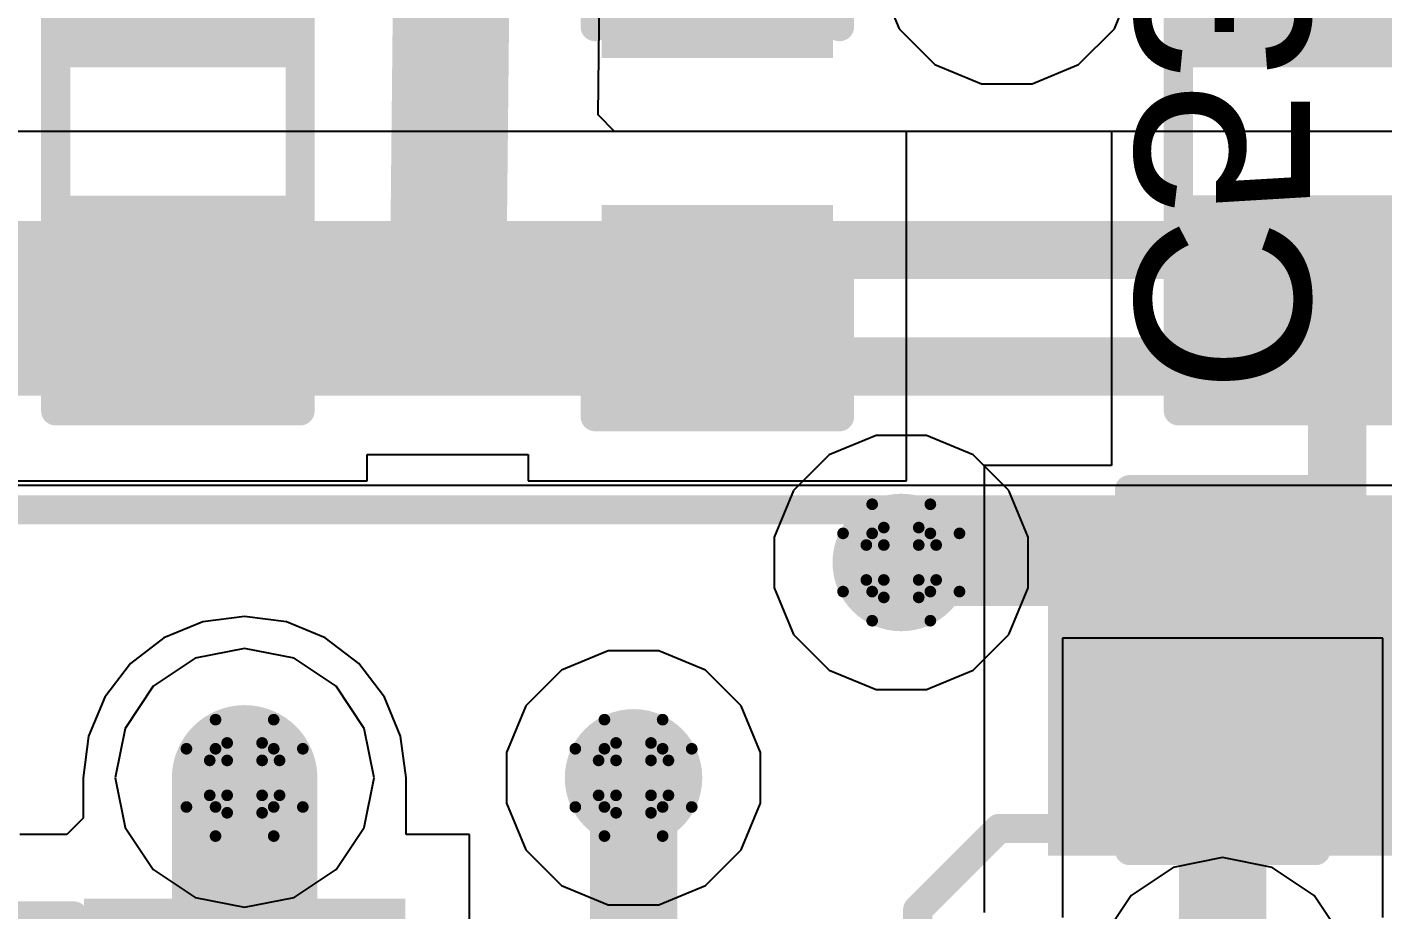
# Model space of a CAD drawing. Header units: inches. Extents: x 0 to 198, y 0 to 199.
# Drawn here: x 3.4268 to 3.6598, y 3.3313 to 3.4829 of the extents above; entities that cross this region are included whole.
import ezdxf

# ---------------------------------------------------------------- set-up
doc = ezdxf.new("R2010")
doc.units = ezdxf.units.IN
doc.header["$MEASUREMENT"] = 0
for name, color, linetype in [('Bottom Layer', 5, 'Continuous'), ('Bottom Overlay', 54, 'Continuous'), ('Bottom Paste', 16, 'Continuous'), ('Bottom Solder', 6, 'Continuous'), ('Drill Drawing', 1, 'Continuous'), ('Layer 1', 16, 'Continuous'), ('Layer 2', 76, 'Continuous'), ('Top Layer', 1, 'Continuous'), ('Top Overlay', 2, 'Continuous'), ('Top Paste', 8, 'Continuous'), ('Top Solder', 216, 'Continuous'), ('Via Holes', 16, 'Continuous')]:
    doc.layers.add(name, color=color, linetype=linetype)
doc.styles.add('Arial', font='', dxfattribs={"height": 0.2})
doc.styles.get('Arial').set_extended_font_data('Arial')

# ---------------------------------------------------------------- blocks, each defined once
blk = doc.blocks.new('48_LQFP__7_7___33')
at = {"layer": 'Top Layer'}
for points in [[(-0.14331, -0.0626), (-0.14331, -0.0752), (-0.19134, -0.0752), (-0.19134, -0.0626)], [(-0.14331, -0.08228), (-0.14331, -0.09488), (-0.19134, -0.09488), (-0.19134, -0.08228)], [(-0.14331, -0.10197), (-0.14331, -0.11457), (-0.19134, -0.11457), (-0.19134, -0.10197)]]:
    blk.add_hatch(color=1, dxfattribs=at).paths.add_polyline_path(points)
at = {"layer": 'Top Paste'}
for points in [[(-0.14331, -0.0626), (-0.14331, -0.0752), (-0.19134, -0.0752), (-0.19134, -0.0626)], [(-0.14331, -0.08228), (-0.14331, -0.09488), (-0.19134, -0.09488), (-0.19134, -0.08228)], [(-0.14331, -0.10197), (-0.14331, -0.11457), (-0.19134, -0.11457), (-0.19134, -0.10197)]]:
    blk.add_hatch(color=8, dxfattribs=at).paths.add_polyline_path(points)
at = {"layer": 'Top Solder'}
for points in [[(-0.13931, -0.0586), (-0.13931, -0.0792), (-0.19534, -0.0792), (-0.19534, -0.0586)], [(-0.13931, -0.07828), (-0.13931, -0.09888), (-0.19534, -0.09888), (-0.19534, -0.07828)], [(-0.13931, -0.09797), (-0.13931, -0.11857), (-0.19534, -0.11857), (-0.19534, -0.09797)]]:
    blk.add_hatch(color=216, dxfattribs=at).paths.add_polyline_path(points)
at = {"layer": 'Top Overlay'}
for points in [[(-0.144, -0.127, 0.005, 0.005, 0), (-0.144, -0.119, 0.005, 0.005, 0)], [(-0.13, -0.141, 0.005, 0.005, 0), (-0.144, -0.127, 0.005, 0.005, 0)], [(-0.119, -0.141, 0.005, 0.005, 0), (-0.13, -0.141, 0.005, 0.005, 0)]]:
    blk.add_lwpolyline(points, format="xyseb", dxfattribs=at)
for points in [[(-0.14525, -0.119, 0.0025, 0.0025, 1), (-0.14275, -0.119, 0.0025, 0.0025, 1)], [(-0.14525, -0.127, 0.0025, 0.0025, 1), (-0.14275, -0.127, 0.0025, 0.0025, 1)], [(-0.14525, -0.127, 0.0025, 0.0025, 1), (-0.14275, -0.127, 0.0025, 0.0025, 1)], [(-0.13125, -0.141, 0.0025, 0.0025, 1), (-0.12875, -0.141, 0.0025, 0.0025, 1)], [(-0.13125, -0.141, 0.0025, 0.0025, 1), (-0.12875, -0.141, 0.0025, 0.0025, 1)]]:
    blk.add_lwpolyline(points, format="xyseb", close=True, dxfattribs=at)
blk = doc.blocks.new('R___0603_88')
at = {"layer": 'Top Layer'}
for points in [[(-0.015, 0.0175), (-0.015, -0.0175), (-0.045, -0.0175), (-0.045, 0.0175)], [(0.045, 0.0175), (0.045, -0.0175), (0.015, -0.0175), (0.015, 0.0175)]]:
    blk.add_hatch(color=1, dxfattribs=at).paths.add_polyline_path(points)
at = {"layer": 'Top Paste'}
for points in [[(-0.015, 0.0175), (-0.015, -0.0175), (-0.045, -0.0175), (-0.045, 0.0175)], [(0.045, 0.0175), (0.045, -0.0175), (0.015, -0.0175), (0.015, 0.0175)]]:
    blk.add_hatch(color=8, dxfattribs=at).paths.add_polyline_path(points)
at = {"layer": 'Top Solder'}
for points in [[(-0.011, 0.0215), (-0.011, -0.0215), (-0.049, -0.0215), (-0.049, 0.0215)], [(0.049, 0.0215), (0.049, -0.0215), (0.011, -0.0215), (0.011, 0.0215)]]:
    blk.add_hatch(color=216, dxfattribs=at).paths.add_polyline_path(points)
at = {"layer": 'Top Overlay'}
for points in [[(0.048, 0.021, 0.005, 0.005, 0), (-0.048, 0.021, 0.005, 0.005, 0)], [(-0.048, -0.021, 0.005, 0.005, 0), (-0.048, 0.021, 0.005, 0.005, 0)], [(0.048, -0.021, 0.005, 0.005, 0), (0.048, 0.021, 0.005, 0.005, 0)], [(0.048, -0.021, 0.005, 0.005, 0), (-0.048, -0.021, 0.005, 0.005, 0)]]:
    blk.add_lwpolyline(points, format="xyseb", dxfattribs=at)
for points in [[(-0.04925, 0.021, 0.0025, 0.0025, 1), (-0.04675, 0.021, 0.0025, 0.0025, 1)], [(-0.04925, 0.021, 0.0025, 0.0025, 1), (-0.04675, 0.021, 0.0025, 0.0025, 1)], [(0.04675, 0.021, 0.0025, 0.0025, 1), (0.04925, 0.021, 0.0025, 0.0025, 1)], [(0.04675, 0.021, 0.0025, 0.0025, 1), (0.04925, 0.021, 0.0025, 0.0025, 1)], [(-0.04925, -0.021, 0.0025, 0.0025, 1), (-0.04675, -0.021, 0.0025, 0.0025, 1)], [(-0.04925, -0.021, 0.0025, 0.0025, 1), (-0.04675, -0.021, 0.0025, 0.0025, 1)], [(0.04675, -0.021, 0.0025, 0.0025, 1), (0.04925, -0.021, 0.0025, 0.0025, 1)], [(0.04675, -0.021, 0.0025, 0.0025, 1), (0.04925, -0.021, 0.0025, 0.0025, 1)]]:
    blk.add_lwpolyline(points, format="xyseb", close=True, dxfattribs=at)
blk = doc.blocks.new('R___0603_97')
at = {"layer": 'Top Layer'}
for points in [[(-0.015, 0.0175), (-0.015, -0.0175), (-0.045, -0.0175), (-0.045, 0.0175)], [(0.045, 0.0175), (0.045, -0.0175), (0.015, -0.0175), (0.015, 0.0175)]]:
    blk.add_hatch(color=1, dxfattribs=at).paths.add_polyline_path(points)
at = {"layer": 'Top Paste'}
for points in [[(-0.015, 0.0175), (-0.015, -0.0175), (-0.045, -0.0175), (-0.045, 0.0175)], [(0.045, 0.0175), (0.045, -0.0175), (0.015, -0.0175), (0.015, 0.0175)]]:
    blk.add_hatch(color=8, dxfattribs=at).paths.add_polyline_path(points)
at = {"layer": 'Top Solder'}
for points in [[(-0.011, 0.0215), (-0.011, -0.0215), (-0.049, -0.0215), (-0.049, 0.0215)], [(0.049, 0.0215), (0.049, -0.0215), (0.011, -0.0215), (0.011, 0.0215)]]:
    blk.add_hatch(color=216, dxfattribs=at).paths.add_polyline_path(points)
at = {"layer": 'Top Overlay'}
for points in [[(-0.048, 0.021, 0.005, 0.005, 0), (0.048, 0.021, 0.005, 0.005, 0)], [(-0.048, 0.021, 0.005, 0.005, 0), (-0.048, -0.021, 0.005, 0.005, 0)], [(0.048, 0.021, 0.005, 0.005, 0), (0.048, -0.021, 0.005, 0.005, 0)], [(-0.048, -0.021, 0.005, 0.005, 0), (0.048, -0.021, 0.005, 0.005, 0)]]:
    blk.add_lwpolyline(points, format="xyseb", dxfattribs=at)
for points in [[(-0.04925, 0.021, 0.0025, 0.0025, 1), (-0.04675, 0.021, 0.0025, 0.0025, 1)], [(-0.04925, 0.021, 0.0025, 0.0025, 1), (-0.04675, 0.021, 0.0025, 0.0025, 1)], [(0.04675, 0.021, 0.0025, 0.0025, 1), (0.04925, 0.021, 0.0025, 0.0025, 1)], [(0.04675, 0.021, 0.0025, 0.0025, 1), (0.04925, 0.021, 0.0025, 0.0025, 1)], [(-0.04925, -0.021, 0.0025, 0.0025, 1), (-0.04675, -0.021, 0.0025, 0.0025, 1)], [(-0.04925, -0.021, 0.0025, 0.0025, 1), (-0.04675, -0.021, 0.0025, 0.0025, 1)], [(0.04675, -0.021, 0.0025, 0.0025, 1), (0.04925, -0.021, 0.0025, 0.0025, 1)], [(0.04675, -0.021, 0.0025, 0.0025, 1), (0.04925, -0.021, 0.0025, 0.0025, 1)]]:
    blk.add_lwpolyline(points, format="xyseb", close=True, dxfattribs=at)
blk = doc.blocks.new('I___0805_239')
at = {"layer": 'Top Layer'}
for points in [[(-0.06299, 0.02598), (-0.01575, 0.02598), (-0.01575, -0.02598), (-0.06299, -0.02598)], [(0.01575, 0.02598), (0.06299, 0.02598), (0.06299, -0.02598), (0.01575, -0.02598)]]:
    blk.add_hatch(color=1, dxfattribs=at).paths.add_polyline_path(points)
at = {"layer": 'Top Paste'}
for points in [[(-0.06299, 0.02598), (-0.01575, 0.02598), (-0.01575, -0.02598), (-0.06299, -0.02598)], [(0.01575, 0.02598), (0.06299, 0.02598), (0.06299, -0.02598), (0.01575, -0.02598)]]:
    blk.add_hatch(color=8, dxfattribs=at).paths.add_polyline_path(points)
at = {"layer": 'Top Solder'}
for points in [[(-0.06699, 0.02998), (-0.01175, 0.02998), (-0.01175, -0.02998), (-0.06699, -0.02998)], [(0.01175, 0.02998), (0.06699, 0.02998), (0.06699, -0.02998), (0.01175, -0.02998)]]:
    blk.add_hatch(color=216, dxfattribs=at).paths.add_polyline_path(points)
at = {"layer": 'Top Overlay'}
for points in [[(-0.01, 0.027, 0.005, 0.005, 0), (0.01, 0.027, 0.005, 0.005, 0)], [(-0.01, -0.027, 0.005, 0.005, 0), (0.01, -0.027, 0.005, 0.005, 0)]]:
    blk.add_lwpolyline(points, format="xyseb", dxfattribs=at)
for points in [[(-0.01125, 0.027, 0.0025, 0.0025, 1), (-0.00875, 0.027, 0.0025, 0.0025, 1)], [(0.00875, 0.027, 0.0025, 0.0025, 1), (0.01125, 0.027, 0.0025, 0.0025, 1)], [(-0.01125, -0.027, 0.0025, 0.0025, 1), (-0.00875, -0.027, 0.0025, 0.0025, 1)], [(0.00875, -0.027, 0.0025, 0.0025, 1), (0.01125, -0.027, 0.0025, 0.0025, 1)]]:
    blk.add_lwpolyline(points, format="xyseb", close=True, dxfattribs=at)
blk = doc.blocks.new('C___0603_319')
at = {"layer": 'Top Layer'}
for points in [[(-0.015, 0.0175), (-0.015, -0.0175), (-0.045, -0.0175), (-0.045, 0.0175)], [(0.045, 0.0175), (0.045, -0.0175), (0.015, -0.0175), (0.015, 0.0175)]]:
    blk.add_hatch(color=1, dxfattribs=at).paths.add_polyline_path(points)
at = {"layer": 'Top Paste'}
for points in [[(-0.015, 0.0175), (-0.015, -0.0175), (-0.045, -0.0175), (-0.045, 0.0175)], [(0.045, 0.0175), (0.045, -0.0175), (0.015, -0.0175), (0.015, 0.0175)]]:
    blk.add_hatch(color=8, dxfattribs=at).paths.add_polyline_path(points)
at = {"layer": 'Top Solder'}
for points in [[(-0.01264, 0.01986), (-0.01264, -0.01986), (-0.04736, -0.01986), (-0.04736, 0.01986)], [(0.04736, 0.01986), (0.04736, -0.01986), (0.01264, -0.01986), (0.01264, 0.01986)]]:
    blk.add_hatch(color=216, dxfattribs=at).paths.add_polyline_path(points)
at = {"layer": 'Top Overlay'}
for points in [[(-0.049, -0.021, 0.005, 0.005, 0), (-0.049, 0.021, 0.005, 0.005, 0)], [(-0.018, 0.021, 0.005, 0.005, 0), (-0.049, 0.021, 0.005, 0.005, 0)], [(0.049, 0.021, 0.005, 0.005, 0), (0.018, 0.021, 0.005, 0.005, 0)], [(0.049, -0.021, 0.005, 0.005, 0), (0.049, 0.021, 0.005, 0.005, 0)], [(-0.018, -0.021, 0.005, 0.005, 0), (-0.049, -0.021, 0.005, 0.005, 0)], [(0.049, -0.021, 0.005, 0.005, 0), (0.018, -0.021, 0.005, 0.005, 0)]]:
    blk.add_lwpolyline(points, format="xyseb", dxfattribs=at)
for points in [[(-0.05025, 0.021, 0.0025, 0.0025, 1), (-0.04775, 0.021, 0.0025, 0.0025, 1)], [(-0.05025, 0.021, 0.0025, 0.0025, 1), (-0.04775, 0.021, 0.0025, 0.0025, 1)], [(-0.01925, 0.021, 0.0025, 0.0025, 1), (-0.01675, 0.021, 0.0025, 0.0025, 1)], [(0.01675, 0.021, 0.0025, 0.0025, 1), (0.01925, 0.021, 0.0025, 0.0025, 1)], [(0.04775, 0.021, 0.0025, 0.0025, 1), (0.05025, 0.021, 0.0025, 0.0025, 1)], [(0.04775, 0.021, 0.0025, 0.0025, 1), (0.05025, 0.021, 0.0025, 0.0025, 1)], [(-0.05025, -0.021, 0.0025, 0.0025, 1), (-0.04775, -0.021, 0.0025, 0.0025, 1)], [(-0.05025, -0.021, 0.0025, 0.0025, 1), (-0.04775, -0.021, 0.0025, 0.0025, 1)], [(-0.01925, -0.021, 0.0025, 0.0025, 1), (-0.01675, -0.021, 0.0025, 0.0025, 1)], [(0.01675, -0.021, 0.0025, 0.0025, 1), (0.01925, -0.021, 0.0025, 0.0025, 1)], [(0.04775, -0.021, 0.0025, 0.0025, 1), (0.05025, -0.021, 0.0025, 0.0025, 1)], [(0.04775, -0.021, 0.0025, 0.0025, 1), (0.05025, -0.021, 0.0025, 0.0025, 1)]]:
    blk.add_lwpolyline(points, format="xyseb", close=True, dxfattribs=at)
blk = doc.blocks.new('C___0402_B_324')
at = {"layer": 'Bottom Layer'}
for points in [[(-0.0095, 0.0125), (-0.0095, -0.0125), (-0.0275, -0.0125), (-0.0275, 0.0125)], [(0.0275, 0.0125), (0.0275, -0.0125), (0.0095, -0.0125), (0.0095, 0.0125)]]:
    blk.add_hatch(color=5, dxfattribs=at).paths.add_polyline_path(points)
at = {"layer": 'Bottom Paste'}
for points in [[(-0.0095, 0.0125), (-0.0095, -0.0125), (-0.0275, -0.0125), (-0.0275, 0.0125)], [(0.0275, 0.0125), (0.0275, -0.0125), (0.0095, -0.0125), (0.0095, 0.0125)]]:
    blk.add_hatch(color=16, dxfattribs=at).paths.add_polyline_path(points)
at = {"layer": 'Bottom Solder'}
for points in [[(-0.00714, 0.01486), (-0.00714, -0.01486), (-0.02986, -0.01486), (-0.02986, 0.01486)], [(0.02986, 0.01486), (0.02986, -0.01486), (0.00714, -0.01486), (0.00714, 0.01486)]]:
    blk.add_hatch(color=6, dxfattribs=at).paths.add_polyline_path(points)
at = {"layer": 'Bottom Overlay'}
for points in [[(-0.031, 0.016, 0.005, 0.005, 0), (-0.031, -0.016, 0.005, 0.005, 0)], [(-0.031, 0.016, 0.005, 0.005, 0), (-0.011, 0.016, 0.005, 0.005, 0)], [(0.011, 0.016, 0.005, 0.005, 0), (0.031, 0.016, 0.005, 0.005, 0)], [(0.031, 0.016, 0.005, 0.005, 0), (0.031, -0.016, 0.005, 0.005, 0)], [(-0.031, -0.016, 0.005, 0.005, 0), (-0.011, -0.016, 0.005, 0.005, 0)], [(0.011, -0.016, 0.005, 0.005, 0), (0.031, -0.016, 0.005, 0.005, 0)]]:
    blk.add_lwpolyline(points, format="xyseb", dxfattribs=at)
for points in [[(-0.03225, 0.016, 0.0025, 0.0025, 1), (-0.02975, 0.016, 0.0025, 0.0025, 1)], [(-0.03225, 0.016, 0.0025, 0.0025, 1), (-0.02975, 0.016, 0.0025, 0.0025, 1)], [(-0.01225, 0.016, 0.0025, 0.0025, 1), (-0.00975, 0.016, 0.0025, 0.0025, 1)], [(0.00975, 0.016, 0.0025, 0.0025, 1), (0.01225, 0.016, 0.0025, 0.0025, 1)], [(0.02975, 0.016, 0.0025, 0.0025, 1), (0.03225, 0.016, 0.0025, 0.0025, 1)], [(0.02975, 0.016, 0.0025, 0.0025, 1), (0.03225, 0.016, 0.0025, 0.0025, 1)], [(-0.03225, -0.016, 0.0025, 0.0025, 1), (-0.02975, -0.016, 0.0025, 0.0025, 1)], [(-0.03225, -0.016, 0.0025, 0.0025, 1), (-0.02975, -0.016, 0.0025, 0.0025, 1)], [(-0.01225, -0.016, 0.0025, 0.0025, 1), (-0.00975, -0.016, 0.0025, 0.0025, 1)], [(0.00975, -0.016, 0.0025, 0.0025, 1), (0.01225, -0.016, 0.0025, 0.0025, 1)], [(0.02975, -0.016, 0.0025, 0.0025, 1), (0.03225, -0.016, 0.0025, 0.0025, 1)], [(0.02975, -0.016, 0.0025, 0.0025, 1), (0.03225, -0.016, 0.0025, 0.0025, 1)]]:
    blk.add_lwpolyline(points, format="xyseb", close=True, dxfattribs=at)

msp = doc.modelspace()

# ---------------------------------------------------------------- hatches: boundary and pattern name
at = {"layer": 'Bottom Layer'}
h = msp.add_hatch(color=5, dxfattribs=at)
edge = h.paths.add_edge_path()
edge.add_arc((3.577, 3.39096), 0.01181, 0, 360)
h = msp.add_hatch(color=5, dxfattribs=at)
edge = h.paths.add_edge_path()
edge.add_arc((3.46418, 3.35396), 0.01181, 0, 360)
h = msp.add_hatch(color=5, dxfattribs=at)
edge = h.paths.add_edge_path()
edge.add_arc((3.531, 3.35396), 0.01181, 0, 360)
at = {"layer": 'Layer 1'}
h = msp.add_hatch(color=16, dxfattribs=at)
edge = h.paths.add_edge_path()
edge.add_arc((3.577, 3.39096), 0.01181, 0, 360)
h = msp.add_hatch(color=16, dxfattribs=at)
edge = h.paths.add_edge_path()
edge.add_arc((3.46418, 3.35396), 0.01181, 0, 360)
h = msp.add_hatch(color=16, dxfattribs=at)
edge = h.paths.add_edge_path()
edge.add_arc((3.531, 3.35396), 0.01181, 0, 360)
at = {"layer": 'Layer 2'}
h = msp.add_hatch(color=76, dxfattribs=at)
edge = h.paths.add_edge_path()
edge.add_arc((3.577, 3.39096), 0.01181, 0, 360)
h = msp.add_hatch(color=76, dxfattribs=at)
edge = h.paths.add_edge_path()
edge.add_arc((3.46418, 3.35396), 0.01181, 0, 360)
h = msp.add_hatch(color=76, dxfattribs=at)
edge = h.paths.add_edge_path()
edge.add_arc((3.531, 3.35396), 0.01181, 0, 360)
at = {"layer": 'Top Layer'}
h = msp.add_hatch(color=1, dxfattribs=at)
edge = h.paths.add_edge_path()
edge.add_arc((3.577, 3.39096), 0.01181, 0, 360)
h = msp.add_hatch(color=1, dxfattribs=at)
edge = h.paths.add_edge_path()
edge.add_arc((3.46418, 3.35396), 0.01181, 0, 360)
h = msp.add_hatch(color=1, dxfattribs=at)
edge = h.paths.add_edge_path()
edge.add_arc((3.531, 3.35396), 0.01181, 0, 360)
at = {"layer": 'Via Holes'}
h = msp.add_hatch(color=7, dxfattribs=at)
edge = h.paths.add_edge_path()
edge.add_arc((3.577, 3.39096), 0.00591, 0, 360)
h = msp.add_hatch(color=7, dxfattribs=at)
edge = h.paths.add_edge_path()
edge.add_arc((3.46418, 3.35396), 0.00591, 0, 360)
h = msp.add_hatch(color=7, dxfattribs=at)
edge = h.paths.add_edge_path()
edge.add_arc((3.531, 3.35396), 0.00591, 0, 360)

# ---------------------------------------------------------------- linework, layer by layer
at = {"layer": 'Bottom Layer'}
for p, q in [((3.7148, 3.46502), (3.39451, 3.46502)), ((3.4049, 3.40424), (3.89397, 3.40424)), ((3.65972, 3.37796), (3.60472, 3.37796)), ((3.60472, 3.37796), (3.60472, 3.32996)), ((3.65972, 3.32996), (3.65972, 3.37796)), ((3.46418, 3.3762), (3.45567, 3.37451)), ((3.47269, 3.37451), (3.46418, 3.3762)), ((3.45567, 3.37451), (3.44845, 3.36969)), ((3.4799, 3.36969), (3.47269, 3.37451)), ((3.44845, 3.36969), (3.44363, 3.36247)), ((3.48472, 3.36247), (3.4799, 3.36969)), ((3.44363, 3.36247), (3.44194, 3.35396)), ((3.48641, 3.35396), (3.48472, 3.36247)), ((3.44194, 3.35396), (3.44363, 3.34545)), ((3.48472, 3.34545), (3.48641, 3.35396)), ((3.44363, 3.34545), (3.44845, 3.33824)), ((3.4799, 3.33824), (3.48472, 3.34545)), ((3.44845, 3.33824), (3.45567, 3.33342)), ((3.47269, 3.33342), (3.4799, 3.33824)), ((3.45567, 3.33342), (3.46418, 3.33173)), ((3.46418, 3.33173), (3.47269, 3.33342))]:
    msp.add_line(p, q, dxfattribs=at)
for points in [[(3.40951, 3.44463, 0.01, 0.01, 0), (3.89683, 3.44463, 0.01, 0.01, 0)], [(3.40951, 3.42463, 0.01, 0.01, 0), (3.89683, 3.42463, 0.01, 0.01, 0)], [(3.577, 3.39096, 0.015, 0.015, 0), (3.63222, 3.39096, 0.015, 0.015, 0)], [(3.63222, 3.39096, 0.015, 0.015, 0), (3.76502, 3.39096, 0.015, 0.015, 0)], [(3.531, 3.27017, 0.015, 0.015, 0), (3.531, 3.35396, 0.015, 0.015, 0)], [(3.63222, 3.31803, 0.015, 0.015, 0), (3.63222, 3.35396, 0.015, 0.015, 0)]]:
    msp.add_lwpolyline(points, format="xyseb", dxfattribs=at)
for points in [[(3.57325, 3.39096, 0.0075, 0.0075, 1), (3.58075, 3.39096, 0.0075, 0.0075, 1)], [(3.62847, 3.39096, 0.0075, 0.0075, 1), (3.63597, 3.39096, 0.0075, 0.0075, 1)], [(3.62847, 3.39096, 0.0075, 0.0075, 1), (3.63597, 3.39096, 0.0075, 0.0075, 1)], [(3.52725, 3.35396, 0.0075, 0.0075, 1), (3.53475, 3.35396, 0.0075, 0.0075, 1)], [(3.62847, 3.35396, 0.0075, 0.0075, 1), (3.63597, 3.35396, 0.0075, 0.0075, 1)]]:
    msp.add_lwpolyline(points, format="xyseb", close=True, dxfattribs=at)
at = {"layer": 'Drill Drawing'}
for points in [[(3.572, 3.39596, 0.002, 0.002, 0), (3.572, 3.40096, 0.002, 0.002, 0)], [(3.572, 3.40096, 0.002, 0.002, 0), (3.582, 3.40096, 0.002, 0.002, 0)], [(3.582, 3.39596, 0.002, 0.002, 0), (3.582, 3.40096, 0.002, 0.002, 0)], [(3.567, 3.38596, 0.002, 0.002, 0), (3.567, 3.39596, 0.002, 0.002, 0)], [(3.567, 3.39596, 0.002, 0.002, 0), (3.572, 3.39596, 0.002, 0.002, 0)], [(3.574, 3.39396, 0.002, 0.002, 0), (3.574, 3.39696, 0.002, 0.002, 0)], [(3.574, 3.39696, 0.002, 0.002, 0), (3.58, 3.39696, 0.002, 0.002, 0)], [(3.58, 3.39396, 0.002, 0.002, 0), (3.58, 3.39696, 0.002, 0.002, 0)], [(3.582, 3.39596, 0.002, 0.002, 0), (3.587, 3.39596, 0.002, 0.002, 0)], [(3.587, 3.38596, 0.002, 0.002, 0), (3.587, 3.39596, 0.002, 0.002, 0)], [(3.571, 3.38796, 0.002, 0.002, 0), (3.571, 3.39396, 0.002, 0.002, 0)], [(3.571, 3.39396, 0.002, 0.002, 0), (3.574, 3.39396, 0.002, 0.002, 0)], [(3.58, 3.39396, 0.002, 0.002, 0), (3.583, 3.39396, 0.002, 0.002, 0)], [(3.583, 3.38796, 0.002, 0.002, 0), (3.583, 3.39396, 0.002, 0.002, 0)], [(3.571, 3.38796, 0.002, 0.002, 0), (3.574, 3.38796, 0.002, 0.002, 0)], [(3.574, 3.38496, 0.002, 0.002, 0), (3.574, 3.38796, 0.002, 0.002, 0)], [(3.58, 3.38796, 0.002, 0.002, 0), (3.583, 3.38796, 0.002, 0.002, 0)], [(3.58, 3.38496, 0.002, 0.002, 0), (3.58, 3.38796, 0.002, 0.002, 0)], [(3.567, 3.38596, 0.002, 0.002, 0), (3.572, 3.38596, 0.002, 0.002, 0)], [(3.572, 3.38096, 0.002, 0.002, 0), (3.572, 3.38596, 0.002, 0.002, 0)], [(3.574, 3.38496, 0.002, 0.002, 0), (3.58, 3.38496, 0.002, 0.002, 0)], [(3.582, 3.38596, 0.002, 0.002, 0), (3.587, 3.38596, 0.002, 0.002, 0)], [(3.582, 3.38096, 0.002, 0.002, 0), (3.582, 3.38596, 0.002, 0.002, 0)], [(3.572, 3.38096, 0.002, 0.002, 0), (3.582, 3.38096, 0.002, 0.002, 0)], [(3.45918, 3.35896, 0.002, 0.002, 0), (3.45918, 3.36396, 0.002, 0.002, 0)], [(3.45918, 3.36396, 0.002, 0.002, 0), (3.46918, 3.36396, 0.002, 0.002, 0)], [(3.46918, 3.35896, 0.002, 0.002, 0), (3.46918, 3.36396, 0.002, 0.002, 0)], [(3.526, 3.35896, 0.002, 0.002, 0), (3.526, 3.36396, 0.002, 0.002, 0)], [(3.526, 3.36396, 0.002, 0.002, 0), (3.536, 3.36396, 0.002, 0.002, 0)], [(3.536, 3.35896, 0.002, 0.002, 0), (3.536, 3.36396, 0.002, 0.002, 0)], [(3.45418, 3.34896, 0.002, 0.002, 0), (3.45418, 3.35896, 0.002, 0.002, 0)], [(3.45418, 3.35896, 0.002, 0.002, 0), (3.45918, 3.35896, 0.002, 0.002, 0)], [(3.46118, 3.35696, 0.002, 0.002, 0), (3.46118, 3.35996, 0.002, 0.002, 0)], [(3.46118, 3.35996, 0.002, 0.002, 0), (3.46718, 3.35996, 0.002, 0.002, 0)], [(3.46718, 3.35696, 0.002, 0.002, 0), (3.46718, 3.35996, 0.002, 0.002, 0)], [(3.46918, 3.35896, 0.002, 0.002, 0), (3.47418, 3.35896, 0.002, 0.002, 0)], [(3.47418, 3.34896, 0.002, 0.002, 0), (3.47418, 3.35896, 0.002, 0.002, 0)], [(3.521, 3.34896, 0.002, 0.002, 0), (3.521, 3.35896, 0.002, 0.002, 0)], [(3.521, 3.35896, 0.002, 0.002, 0), (3.526, 3.35896, 0.002, 0.002, 0)], [(3.528, 3.35696, 0.002, 0.002, 0), (3.528, 3.35996, 0.002, 0.002, 0)], [(3.528, 3.35996, 0.002, 0.002, 0), (3.534, 3.35996, 0.002, 0.002, 0)], [(3.534, 3.35696, 0.002, 0.002, 0), (3.534, 3.35996, 0.002, 0.002, 0)], [(3.536, 3.35896, 0.002, 0.002, 0), (3.541, 3.35896, 0.002, 0.002, 0)], [(3.541, 3.34896, 0.002, 0.002, 0), (3.541, 3.35896, 0.002, 0.002, 0)], [(3.45818, 3.35096, 0.002, 0.002, 0), (3.45818, 3.35696, 0.002, 0.002, 0)], [(3.45818, 3.35696, 0.002, 0.002, 0), (3.46118, 3.35696, 0.002, 0.002, 0)], [(3.46718, 3.35696, 0.002, 0.002, 0), (3.47018, 3.35696, 0.002, 0.002, 0)], [(3.47018, 3.35096, 0.002, 0.002, 0), (3.47018, 3.35696, 0.002, 0.002, 0)], [(3.525, 3.35096, 0.002, 0.002, 0), (3.525, 3.35696, 0.002, 0.002, 0)], [(3.525, 3.35696, 0.002, 0.002, 0), (3.528, 3.35696, 0.002, 0.002, 0)], [(3.534, 3.35696, 0.002, 0.002, 0), (3.537, 3.35696, 0.002, 0.002, 0)], [(3.537, 3.35096, 0.002, 0.002, 0), (3.537, 3.35696, 0.002, 0.002, 0)], [(3.45418, 3.34896, 0.002, 0.002, 0), (3.45918, 3.34896, 0.002, 0.002, 0)], [(3.45818, 3.35096, 0.002, 0.002, 0), (3.46118, 3.35096, 0.002, 0.002, 0)], [(3.45918, 3.34396, 0.002, 0.002, 0), (3.45918, 3.34896, 0.002, 0.002, 0)], [(3.46118, 3.34796, 0.002, 0.002, 0), (3.46118, 3.35096, 0.002, 0.002, 0)], [(3.46718, 3.35096, 0.002, 0.002, 0), (3.47018, 3.35096, 0.002, 0.002, 0)], [(3.46718, 3.34796, 0.002, 0.002, 0), (3.46718, 3.35096, 0.002, 0.002, 0)], [(3.46918, 3.34896, 0.002, 0.002, 0), (3.47418, 3.34896, 0.002, 0.002, 0)], [(3.46918, 3.34396, 0.002, 0.002, 0), (3.46918, 3.34896, 0.002, 0.002, 0)], [(3.521, 3.34896, 0.002, 0.002, 0), (3.526, 3.34896, 0.002, 0.002, 0)], [(3.525, 3.35096, 0.002, 0.002, 0), (3.528, 3.35096, 0.002, 0.002, 0)], [(3.526, 3.34396, 0.002, 0.002, 0), (3.526, 3.34896, 0.002, 0.002, 0)], [(3.528, 3.34796, 0.002, 0.002, 0), (3.528, 3.35096, 0.002, 0.002, 0)], [(3.534, 3.35096, 0.002, 0.002, 0), (3.537, 3.35096, 0.002, 0.002, 0)], [(3.534, 3.34796, 0.002, 0.002, 0), (3.534, 3.35096, 0.002, 0.002, 0)], [(3.536, 3.34896, 0.002, 0.002, 0), (3.541, 3.34896, 0.002, 0.002, 0)], [(3.536, 3.34396, 0.002, 0.002, 0), (3.536, 3.34896, 0.002, 0.002, 0)], [(3.46118, 3.34796, 0.002, 0.002, 0), (3.46718, 3.34796, 0.002, 0.002, 0)], [(3.528, 3.34796, 0.002, 0.002, 0), (3.534, 3.34796, 0.002, 0.002, 0)], [(3.45918, 3.34396, 0.002, 0.002, 0), (3.46918, 3.34396, 0.002, 0.002, 0)], [(3.526, 3.34396, 0.002, 0.002, 0), (3.536, 3.34396, 0.002, 0.002, 0)]]:
    msp.add_lwpolyline(points, format="xyseb", dxfattribs=at)
for points in [[(3.5715, 3.40096, 0.001, 0.001, 1), (3.5725, 3.40096, 0.001, 0.001, 1)], [(3.5715, 3.40096, 0.001, 0.001, 1), (3.5725, 3.40096, 0.001, 0.001, 1)], [(3.5815, 3.40096, 0.001, 0.001, 1), (3.5825, 3.40096, 0.001, 0.001, 1)], [(3.5815, 3.40096, 0.001, 0.001, 1), (3.5825, 3.40096, 0.001, 0.001, 1)], [(3.5665, 3.39596, 0.001, 0.001, 1), (3.5675, 3.39596, 0.001, 0.001, 1)], [(3.5665, 3.39596, 0.001, 0.001, 1), (3.5675, 3.39596, 0.001, 0.001, 1)], [(3.5715, 3.39596, 0.001, 0.001, 1), (3.5725, 3.39596, 0.001, 0.001, 1)], [(3.5715, 3.39596, 0.001, 0.001, 1), (3.5725, 3.39596, 0.001, 0.001, 1)], [(3.5735, 3.39696, 0.001, 0.001, 1), (3.5745, 3.39696, 0.001, 0.001, 1)], [(3.5735, 3.39696, 0.001, 0.001, 1), (3.5745, 3.39696, 0.001, 0.001, 1)], [(3.5795, 3.39696, 0.001, 0.001, 1), (3.5805, 3.39696, 0.001, 0.001, 1)], [(3.5795, 3.39696, 0.001, 0.001, 1), (3.5805, 3.39696, 0.001, 0.001, 1)], [(3.5815, 3.39596, 0.001, 0.001, 1), (3.5825, 3.39596, 0.001, 0.001, 1)], [(3.5815, 3.39596, 0.001, 0.001, 1), (3.5825, 3.39596, 0.001, 0.001, 1)], [(3.5865, 3.39596, 0.001, 0.001, 1), (3.5875, 3.39596, 0.001, 0.001, 1)], [(3.5865, 3.39596, 0.001, 0.001, 1), (3.5875, 3.39596, 0.001, 0.001, 1)], [(3.5705, 3.39396, 0.001, 0.001, 1), (3.5715, 3.39396, 0.001, 0.001, 1)], [(3.5705, 3.39396, 0.001, 0.001, 1), (3.5715, 3.39396, 0.001, 0.001, 1)], [(3.5735, 3.39396, 0.001, 0.001, 1), (3.5745, 3.39396, 0.001, 0.001, 1)], [(3.5735, 3.39396, 0.001, 0.001, 1), (3.5745, 3.39396, 0.001, 0.001, 1)], [(3.5795, 3.39396, 0.001, 0.001, 1), (3.5805, 3.39396, 0.001, 0.001, 1)], [(3.5795, 3.39396, 0.001, 0.001, 1), (3.5805, 3.39396, 0.001, 0.001, 1)], [(3.5825, 3.39396, 0.001, 0.001, 1), (3.5835, 3.39396, 0.001, 0.001, 1)], [(3.5825, 3.39396, 0.001, 0.001, 1), (3.5835, 3.39396, 0.001, 0.001, 1)], [(3.5705, 3.38796, 0.001, 0.001, 1), (3.5715, 3.38796, 0.001, 0.001, 1)], [(3.5705, 3.38796, 0.001, 0.001, 1), (3.5715, 3.38796, 0.001, 0.001, 1)], [(3.5735, 3.38796, 0.001, 0.001, 1), (3.5745, 3.38796, 0.001, 0.001, 1)], [(3.5735, 3.38796, 0.001, 0.001, 1), (3.5745, 3.38796, 0.001, 0.001, 1)], [(3.5795, 3.38796, 0.001, 0.001, 1), (3.5805, 3.38796, 0.001, 0.001, 1)], [(3.5795, 3.38796, 0.001, 0.001, 1), (3.5805, 3.38796, 0.001, 0.001, 1)], [(3.5825, 3.38796, 0.001, 0.001, 1), (3.5835, 3.38796, 0.001, 0.001, 1)], [(3.5825, 3.38796, 0.001, 0.001, 1), (3.5835, 3.38796, 0.001, 0.001, 1)], [(3.5665, 3.38596, 0.001, 0.001, 1), (3.5675, 3.38596, 0.001, 0.001, 1)], [(3.5665, 3.38596, 0.001, 0.001, 1), (3.5675, 3.38596, 0.001, 0.001, 1)], [(3.5715, 3.38596, 0.001, 0.001, 1), (3.5725, 3.38596, 0.001, 0.001, 1)], [(3.5715, 3.38596, 0.001, 0.001, 1), (3.5725, 3.38596, 0.001, 0.001, 1)], [(3.5735, 3.38496, 0.001, 0.001, 1), (3.5745, 3.38496, 0.001, 0.001, 1)], [(3.5735, 3.38496, 0.001, 0.001, 1), (3.5745, 3.38496, 0.001, 0.001, 1)], [(3.5795, 3.38496, 0.001, 0.001, 1), (3.5805, 3.38496, 0.001, 0.001, 1)], [(3.5795, 3.38496, 0.001, 0.001, 1), (3.5805, 3.38496, 0.001, 0.001, 1)], [(3.5815, 3.38596, 0.001, 0.001, 1), (3.5825, 3.38596, 0.001, 0.001, 1)], [(3.5815, 3.38596, 0.001, 0.001, 1), (3.5825, 3.38596, 0.001, 0.001, 1)], [(3.5865, 3.38596, 0.001, 0.001, 1), (3.5875, 3.38596, 0.001, 0.001, 1)], [(3.5865, 3.38596, 0.001, 0.001, 1), (3.5875, 3.38596, 0.001, 0.001, 1)], [(3.5715, 3.38096, 0.001, 0.001, 1), (3.5725, 3.38096, 0.001, 0.001, 1)], [(3.5715, 3.38096, 0.001, 0.001, 1), (3.5725, 3.38096, 0.001, 0.001, 1)], [(3.5815, 3.38096, 0.001, 0.001, 1), (3.5825, 3.38096, 0.001, 0.001, 1)], [(3.5815, 3.38096, 0.001, 0.001, 1), (3.5825, 3.38096, 0.001, 0.001, 1)], [(3.45868, 3.36396, 0.001, 0.001, 1), (3.45968, 3.36396, 0.001, 0.001, 1)], [(3.45868, 3.36396, 0.001, 0.001, 1), (3.45968, 3.36396, 0.001, 0.001, 1)], [(3.46868, 3.36396, 0.001, 0.001, 1), (3.46968, 3.36396, 0.001, 0.001, 1)], [(3.46868, 3.36396, 0.001, 0.001, 1), (3.46968, 3.36396, 0.001, 0.001, 1)], [(3.5255, 3.36396, 0.001, 0.001, 1), (3.5265, 3.36396, 0.001, 0.001, 1)], [(3.5255, 3.36396, 0.001, 0.001, 1), (3.5265, 3.36396, 0.001, 0.001, 1)], [(3.5355, 3.36396, 0.001, 0.001, 1), (3.5365, 3.36396, 0.001, 0.001, 1)], [(3.5355, 3.36396, 0.001, 0.001, 1), (3.5365, 3.36396, 0.001, 0.001, 1)], [(3.45368, 3.35896, 0.001, 0.001, 1), (3.45468, 3.35896, 0.001, 0.001, 1)], [(3.45368, 3.35896, 0.001, 0.001, 1), (3.45468, 3.35896, 0.001, 0.001, 1)], [(3.45868, 3.35896, 0.001, 0.001, 1), (3.45968, 3.35896, 0.001, 0.001, 1)], [(3.45868, 3.35896, 0.001, 0.001, 1), (3.45968, 3.35896, 0.001, 0.001, 1)], [(3.46068, 3.35996, 0.001, 0.001, 1), (3.46168, 3.35996, 0.001, 0.001, 1)], [(3.46068, 3.35996, 0.001, 0.001, 1), (3.46168, 3.35996, 0.001, 0.001, 1)], [(3.46668, 3.35996, 0.001, 0.001, 1), (3.46768, 3.35996, 0.001, 0.001, 1)], [(3.46668, 3.35996, 0.001, 0.001, 1), (3.46768, 3.35996, 0.001, 0.001, 1)], [(3.46868, 3.35896, 0.001, 0.001, 1), (3.46968, 3.35896, 0.001, 0.001, 1)], [(3.46868, 3.35896, 0.001, 0.001, 1), (3.46968, 3.35896, 0.001, 0.001, 1)], [(3.47368, 3.35896, 0.001, 0.001, 1), (3.47468, 3.35896, 0.001, 0.001, 1)], [(3.47368, 3.35896, 0.001, 0.001, 1), (3.47468, 3.35896, 0.001, 0.001, 1)], [(3.5205, 3.35896, 0.001, 0.001, 1), (3.5215, 3.35896, 0.001, 0.001, 1)], [(3.5205, 3.35896, 0.001, 0.001, 1), (3.5215, 3.35896, 0.001, 0.001, 1)], [(3.5255, 3.35896, 0.001, 0.001, 1), (3.5265, 3.35896, 0.001, 0.001, 1)], [(3.5255, 3.35896, 0.001, 0.001, 1), (3.5265, 3.35896, 0.001, 0.001, 1)], [(3.5275, 3.35996, 0.001, 0.001, 1), (3.5285, 3.35996, 0.001, 0.001, 1)], [(3.5275, 3.35996, 0.001, 0.001, 1), (3.5285, 3.35996, 0.001, 0.001, 1)], [(3.5335, 3.35996, 0.001, 0.001, 1), (3.5345, 3.35996, 0.001, 0.001, 1)], [(3.5335, 3.35996, 0.001, 0.001, 1), (3.5345, 3.35996, 0.001, 0.001, 1)], [(3.5355, 3.35896, 0.001, 0.001, 1), (3.5365, 3.35896, 0.001, 0.001, 1)], [(3.5355, 3.35896, 0.001, 0.001, 1), (3.5365, 3.35896, 0.001, 0.001, 1)], [(3.5405, 3.35896, 0.001, 0.001, 1), (3.5415, 3.35896, 0.001, 0.001, 1)], [(3.5405, 3.35896, 0.001, 0.001, 1), (3.5415, 3.35896, 0.001, 0.001, 1)], [(3.45768, 3.35696, 0.001, 0.001, 1), (3.45868, 3.35696, 0.001, 0.001, 1)], [(3.45768, 3.35696, 0.001, 0.001, 1), (3.45868, 3.35696, 0.001, 0.001, 1)], [(3.46068, 3.35696, 0.001, 0.001, 1), (3.46168, 3.35696, 0.001, 0.001, 1)], [(3.46068, 3.35696, 0.001, 0.001, 1), (3.46168, 3.35696, 0.001, 0.001, 1)], [(3.46668, 3.35696, 0.001, 0.001, 1), (3.46768, 3.35696, 0.001, 0.001, 1)], [(3.46668, 3.35696, 0.001, 0.001, 1), (3.46768, 3.35696, 0.001, 0.001, 1)], [(3.46968, 3.35696, 0.001, 0.001, 1), (3.47068, 3.35696, 0.001, 0.001, 1)], [(3.46968, 3.35696, 0.001, 0.001, 1), (3.47068, 3.35696, 0.001, 0.001, 1)], [(3.5245, 3.35696, 0.001, 0.001, 1), (3.5255, 3.35696, 0.001, 0.001, 1)], [(3.5245, 3.35696, 0.001, 0.001, 1), (3.5255, 3.35696, 0.001, 0.001, 1)], [(3.5275, 3.35696, 0.001, 0.001, 1), (3.5285, 3.35696, 0.001, 0.001, 1)], [(3.5275, 3.35696, 0.001, 0.001, 1), (3.5285, 3.35696, 0.001, 0.001, 1)], [(3.5335, 3.35696, 0.001, 0.001, 1), (3.5345, 3.35696, 0.001, 0.001, 1)], [(3.5335, 3.35696, 0.001, 0.001, 1), (3.5345, 3.35696, 0.001, 0.001, 1)], [(3.5365, 3.35696, 0.001, 0.001, 1), (3.5375, 3.35696, 0.001, 0.001, 1)], [(3.5365, 3.35696, 0.001, 0.001, 1), (3.5375, 3.35696, 0.001, 0.001, 1)], [(3.45368, 3.34896, 0.001, 0.001, 1), (3.45468, 3.34896, 0.001, 0.001, 1)], [(3.45368, 3.34896, 0.001, 0.001, 1), (3.45468, 3.34896, 0.001, 0.001, 1)], [(3.45768, 3.35096, 0.001, 0.001, 1), (3.45868, 3.35096, 0.001, 0.001, 1)], [(3.45768, 3.35096, 0.001, 0.001, 1), (3.45868, 3.35096, 0.001, 0.001, 1)], [(3.45868, 3.34896, 0.001, 0.001, 1), (3.45968, 3.34896, 0.001, 0.001, 1)], [(3.45868, 3.34896, 0.001, 0.001, 1), (3.45968, 3.34896, 0.001, 0.001, 1)], [(3.46068, 3.35096, 0.001, 0.001, 1), (3.46168, 3.35096, 0.001, 0.001, 1)], [(3.46068, 3.35096, 0.001, 0.001, 1), (3.46168, 3.35096, 0.001, 0.001, 1)], [(3.46668, 3.35096, 0.001, 0.001, 1), (3.46768, 3.35096, 0.001, 0.001, 1)], [(3.46668, 3.35096, 0.001, 0.001, 1), (3.46768, 3.35096, 0.001, 0.001, 1)], [(3.46868, 3.34896, 0.001, 0.001, 1), (3.46968, 3.34896, 0.001, 0.001, 1)], [(3.46868, 3.34896, 0.001, 0.001, 1), (3.46968, 3.34896, 0.001, 0.001, 1)], [(3.46968, 3.35096, 0.001, 0.001, 1), (3.47068, 3.35096, 0.001, 0.001, 1)], [(3.46968, 3.35096, 0.001, 0.001, 1), (3.47068, 3.35096, 0.001, 0.001, 1)], [(3.47368, 3.34896, 0.001, 0.001, 1), (3.47468, 3.34896, 0.001, 0.001, 1)], [(3.47368, 3.34896, 0.001, 0.001, 1), (3.47468, 3.34896, 0.001, 0.001, 1)], [(3.5205, 3.34896, 0.001, 0.001, 1), (3.5215, 3.34896, 0.001, 0.001, 1)], [(3.5205, 3.34896, 0.001, 0.001, 1), (3.5215, 3.34896, 0.001, 0.001, 1)], [(3.5245, 3.35096, 0.001, 0.001, 1), (3.5255, 3.35096, 0.001, 0.001, 1)], [(3.5245, 3.35096, 0.001, 0.001, 1), (3.5255, 3.35096, 0.001, 0.001, 1)], [(3.5255, 3.34896, 0.001, 0.001, 1), (3.5265, 3.34896, 0.001, 0.001, 1)], [(3.5255, 3.34896, 0.001, 0.001, 1), (3.5265, 3.34896, 0.001, 0.001, 1)], [(3.5275, 3.35096, 0.001, 0.001, 1), (3.5285, 3.35096, 0.001, 0.001, 1)], [(3.5275, 3.35096, 0.001, 0.001, 1), (3.5285, 3.35096, 0.001, 0.001, 1)], [(3.5335, 3.35096, 0.001, 0.001, 1), (3.5345, 3.35096, 0.001, 0.001, 1)], [(3.5335, 3.35096, 0.001, 0.001, 1), (3.5345, 3.35096, 0.001, 0.001, 1)], [(3.5355, 3.34896, 0.001, 0.001, 1), (3.5365, 3.34896, 0.001, 0.001, 1)], [(3.5355, 3.34896, 0.001, 0.001, 1), (3.5365, 3.34896, 0.001, 0.001, 1)], [(3.5365, 3.35096, 0.001, 0.001, 1), (3.5375, 3.35096, 0.001, 0.001, 1)], [(3.5365, 3.35096, 0.001, 0.001, 1), (3.5375, 3.35096, 0.001, 0.001, 1)], [(3.5405, 3.34896, 0.001, 0.001, 1), (3.5415, 3.34896, 0.001, 0.001, 1)], [(3.5405, 3.34896, 0.001, 0.001, 1), (3.5415, 3.34896, 0.001, 0.001, 1)], [(3.46068, 3.34796, 0.001, 0.001, 1), (3.46168, 3.34796, 0.001, 0.001, 1)], [(3.46068, 3.34796, 0.001, 0.001, 1), (3.46168, 3.34796, 0.001, 0.001, 1)], [(3.46668, 3.34796, 0.001, 0.001, 1), (3.46768, 3.34796, 0.001, 0.001, 1)], [(3.46668, 3.34796, 0.001, 0.001, 1), (3.46768, 3.34796, 0.001, 0.001, 1)], [(3.5275, 3.34796, 0.001, 0.001, 1), (3.5285, 3.34796, 0.001, 0.001, 1)], [(3.5275, 3.34796, 0.001, 0.001, 1), (3.5285, 3.34796, 0.001, 0.001, 1)], [(3.5335, 3.34796, 0.001, 0.001, 1), (3.5345, 3.34796, 0.001, 0.001, 1)], [(3.5335, 3.34796, 0.001, 0.001, 1), (3.5345, 3.34796, 0.001, 0.001, 1)], [(3.45868, 3.34396, 0.001, 0.001, 1), (3.45968, 3.34396, 0.001, 0.001, 1)], [(3.45868, 3.34396, 0.001, 0.001, 1), (3.45968, 3.34396, 0.001, 0.001, 1)], [(3.46868, 3.34396, 0.001, 0.001, 1), (3.46968, 3.34396, 0.001, 0.001, 1)], [(3.46868, 3.34396, 0.001, 0.001, 1), (3.46968, 3.34396, 0.001, 0.001, 1)], [(3.5255, 3.34396, 0.001, 0.001, 1), (3.5265, 3.34396, 0.001, 0.001, 1)], [(3.5255, 3.34396, 0.001, 0.001, 1), (3.5265, 3.34396, 0.001, 0.001, 1)], [(3.5355, 3.34396, 0.001, 0.001, 1), (3.5365, 3.34396, 0.001, 0.001, 1)], [(3.5355, 3.34396, 0.001, 0.001, 1), (3.5365, 3.34396, 0.001, 0.001, 1)]]:
    msp.add_lwpolyline(points, format="xyseb", close=True, dxfattribs=at)
at = {"layer": 'Layer 1'}
for p, q in [((3.46418, 3.3762), (3.45567, 3.37451)), ((3.47269, 3.37451), (3.46418, 3.3762)), ((3.45567, 3.37451), (3.44845, 3.36969)), ((3.4799, 3.36969), (3.47269, 3.37451)), ((3.44845, 3.36969), (3.44363, 3.36247)), ((3.48472, 3.36247), (3.4799, 3.36969)), ((3.44363, 3.36247), (3.44194, 3.35396)), ((3.48641, 3.35396), (3.48472, 3.36247)), ((3.44194, 3.35396), (3.44363, 3.34545)), ((3.48472, 3.34545), (3.48641, 3.35396)), ((3.44363, 3.34545), (3.44845, 3.33824)), ((3.4799, 3.33824), (3.48472, 3.34545)), ((3.44845, 3.33824), (3.45567, 3.33342)), ((3.47269, 3.33342), (3.4799, 3.33824)), ((3.62371, 3.33858), (3.6165, 3.33375)), ((3.63222, 3.34027), (3.62371, 3.33858)), ((3.64073, 3.33858), (3.63222, 3.34027)), ((3.64795, 3.33375), (3.64073, 3.33858)), ((3.6165, 3.33375), (3.61168, 3.32654)), ((3.65277, 3.32654), (3.64795, 3.33375)), ((3.45567, 3.33342), (3.46418, 3.33173)), ((3.46418, 3.33173), (3.47269, 3.33342))]:
    msp.add_line(p, q, dxfattribs=at)
at = {"layer": 'Layer 2'}
for p, q in [((3.57332, 3.49067), (3.57664, 3.48266)), ((3.61362, 3.48266), (3.61694, 3.49067)), ((3.57664, 3.48266), (3.58277, 3.47652)), ((3.60748, 3.47652), (3.61362, 3.48266)), ((3.58277, 3.47652), (3.59079, 3.4732)), ((3.59947, 3.4732), (3.60748, 3.47652)), ((3.59079, 3.4732), (3.59947, 3.4732)), ((3.57266, 3.41278), (3.56464, 3.40946)), ((3.58134, 3.41278), (3.57266, 3.41278)), ((3.58935, 3.40946), (3.58134, 3.41278)), ((3.56464, 3.40946), (3.55851, 3.40332)), ((3.59549, 3.40332), (3.58935, 3.40946)), ((3.55851, 3.40332), (3.55519, 3.3953)), ((3.59881, 3.3953), (3.59549, 3.40332)), ((3.55519, 3.3953), (3.55519, 3.38663)), ((3.59881, 3.38663), (3.59881, 3.3953)), ((3.55519, 3.38663), (3.55851, 3.37861)), ((3.59549, 3.37861), (3.59881, 3.38663)), ((3.55851, 3.37861), (3.56464, 3.37247)), ((3.58935, 3.37247), (3.59549, 3.37861)), ((3.52666, 3.37578), (3.51864, 3.37246)), ((3.53534, 3.37578), (3.52666, 3.37578)), ((3.54335, 3.37246), (3.53534, 3.37578)), ((3.51864, 3.37246), (3.51251, 3.36632)), ((3.54949, 3.36632), (3.54335, 3.37246)), ((3.56464, 3.37247), (3.57266, 3.36915)), ((3.58134, 3.36915), (3.58935, 3.37247)), ((3.57266, 3.36915), (3.58134, 3.36915)), ((3.51251, 3.36632), (3.50919, 3.3583)), ((3.55281, 3.3583), (3.54949, 3.36632)), ((3.50919, 3.3583), (3.50919, 3.34963)), ((3.55281, 3.34963), (3.55281, 3.3583)), ((3.50919, 3.34963), (3.51251, 3.34161)), ((3.54949, 3.34161), (3.55281, 3.34963)), ((3.51251, 3.34161), (3.51864, 3.33547)), ((3.54335, 3.33547), (3.54949, 3.34161)), ((3.51864, 3.33547), (3.52666, 3.33215)), ((3.53534, 3.33215), (3.54335, 3.33547)), ((3.52666, 3.33215), (3.53534, 3.33215))]:
    msp.add_line(p, q, dxfattribs=at)
at = {"layer": 'Top Layer'}
for p, q in [((3.52494, 3.46784), (3.52547, 3.51946)), ((3.52775, 3.465), (3.52494, 3.46784)), ((3.5779, 3.465), (3.52775, 3.465)), ((3.5779, 3.405), (3.5779, 3.465)), ((3.67811, 3.46501), (3.61311, 3.46501)), ((3.61311, 3.46501), (3.61311, 3.40762)), ((3.48521, 3.405), (3.48521, 3.40951)), ((3.48521, 3.40951), (3.5129, 3.40951)), ((3.5129, 3.40951), (3.5129, 3.405)), ((3.61311, 3.40762), (3.59124, 3.40762)), ((3.59124, 3.40762), (3.59124, 3.33306)), ((3.42021, 3.405), (3.48521, 3.405)), ((3.5129, 3.405), (3.5779, 3.405)), ((3.457, 3.38076), (3.45031, 3.37799)), ((3.46418, 3.3817), (3.457, 3.38076)), ((3.47135, 3.38076), (3.46418, 3.3817)), ((3.47804, 3.37799), (3.47135, 3.38076)), ((3.45031, 3.37799), (3.44456, 3.37358)), ((3.48379, 3.37358), (3.47804, 3.37799)), ((3.44456, 3.37358), (3.44015, 3.36783)), ((3.4882, 3.36783), (3.48379, 3.37358)), ((3.44015, 3.36783), (3.43738, 3.36114)), ((3.49097, 3.36114), (3.4882, 3.36783)), ((3.43738, 3.36114), (3.43644, 3.35396)), ((3.49191, 3.35396), (3.49097, 3.36114)), ((3.43644, 3.35396), (3.43644, 3.34706)), ((3.49191, 3.34423), (3.49191, 3.35396)), ((3.43644, 3.34706), (3.43361, 3.34423)), ((3.43361, 3.34423), (3.42555, 3.34423)), ((3.5028, 3.34423), (3.49191, 3.34423)), ((3.5028, 3.26226), (3.5028, 3.34423)), ((3.59124, 3.33306), (3.59124, 3.33084))]:
    msp.add_line(p, q, dxfattribs=at)
for points in [[(3.49911, 3.435, 0.02, 0.02, 0), (3.5, 3.52186, 0.02, 0.02, 0)], [(3.3924, 3.435, 0.02, 0.02, 0), (3.49911, 3.435, 0.02, 0.02, 0)], [(3.49911, 3.435, 0.02, 0.02, 0), (3.5454, 3.435, 0.02, 0.02, 0)], [(3.64561, 3.43501, 0.01, 0.01, 0), (3.65191, 3.42871, 0.01, 0.01, 0)], [(3.65191, 3.3686, 0.01, 0.01, 0), (3.65191, 3.42871, 0.01, 0.01, 0)], [(3.63222, 3.31803, 0.01, 0.01, 0), (3.63222, 3.3686, 0.01, 0.01, 0)], [(3.46418, 3.30887, 0.025, 0.025, 0), (3.46418, 3.35396, 0.025, 0.025, 0)]]:
    msp.add_lwpolyline(points, format="xyseb", dxfattribs=at)
for points in [[(3.49411, 3.435, 0.01, 0.01, 1), (3.50411, 3.435, 0.01, 0.01, 1)], [(3.49411, 3.435, 0.01, 0.01, 1), (3.50411, 3.435, 0.01, 0.01, 1)], [(3.49411, 3.435, 0.01, 0.01, 1), (3.50411, 3.435, 0.01, 0.01, 1)], [(3.5404, 3.435, 0.01, 0.01, 1), (3.5504, 3.435, 0.01, 0.01, 1)], [(3.64311, 3.43501, 0.005, 0.005, 1), (3.64811, 3.43501, 0.005, 0.005, 1)], [(3.64941, 3.42871, 0.005, 0.005, 1), (3.65441, 3.42871, 0.005, 0.005, 1)], [(3.64941, 3.42871, 0.005, 0.005, 1), (3.65441, 3.42871, 0.005, 0.005, 1)], [(3.62972, 3.3686, 0.005, 0.005, 1), (3.63472, 3.3686, 0.005, 0.005, 1)], [(3.64941, 3.3686, 0.005, 0.005, 1), (3.65441, 3.3686, 0.005, 0.005, 1)], [(3.45793, 3.35396, 0.0125, 0.0125, 1), (3.47043, 3.35396, 0.0125, 0.0125, 1)]]:
    msp.add_lwpolyline(points, format="xyseb", close=True, dxfattribs=at)
at = {"layer": 'Top Overlay'}
for points in [[(3.22, 3.4, 0.005, 0.005, 0), (3.58538, 3.4, 0.005, 0.005, 0)], [(3.58538, 3.4, 0.005, 0.005, 0), (3.67935, 3.4, 0.005, 0.005, 0)]]:
    msp.add_lwpolyline(points, format="xyseb", dxfattribs=at)
msp.add_lwpolyline([(3.58413, 3.4, 0.0025, 0.0025, 1), (3.58663, 3.4, 0.0025, 0.0025, 1)], format="xyseb", close=True, dxfattribs=at)
msp.add_lwpolyline([(3.58413, 3.4, 0.0025, 0.0025, 1), (3.58663, 3.4, 0.0025, 0.0025, 1)], format="xyseb", close=True, dxfattribs=at)

# ---------------------------------------------------------------- block references
for name, p, rotation in [('R___0603_97', (3.45271, 3.465), 90), ('C___0603_319', (3.5454, 3.465), 270), ('R___0603_88', (3.64561, 3.46501), 270), ('48_LQFP__7_7___33', (3.72081, 3.20128), 270), ('C___0402_B_324', (3.63222, 3.37247), 90)]:
    msp.add_blockref(name, p, dxfattribs=dict(rotation=rotation))
msp.add_blockref('I___0805_239', (3.42481, 3.30324))

# ---------------------------------------------------------------- texts
at = {"layer": 'Bottom Overlay', "style": 'Arial', "text_generation_flag": 2}
msp.add_text('C53', height=0.03, rotation=270, dxfattribs=at).set_placement((3.61723, 3.42001))

doc.saveas('drawing.dxf')
